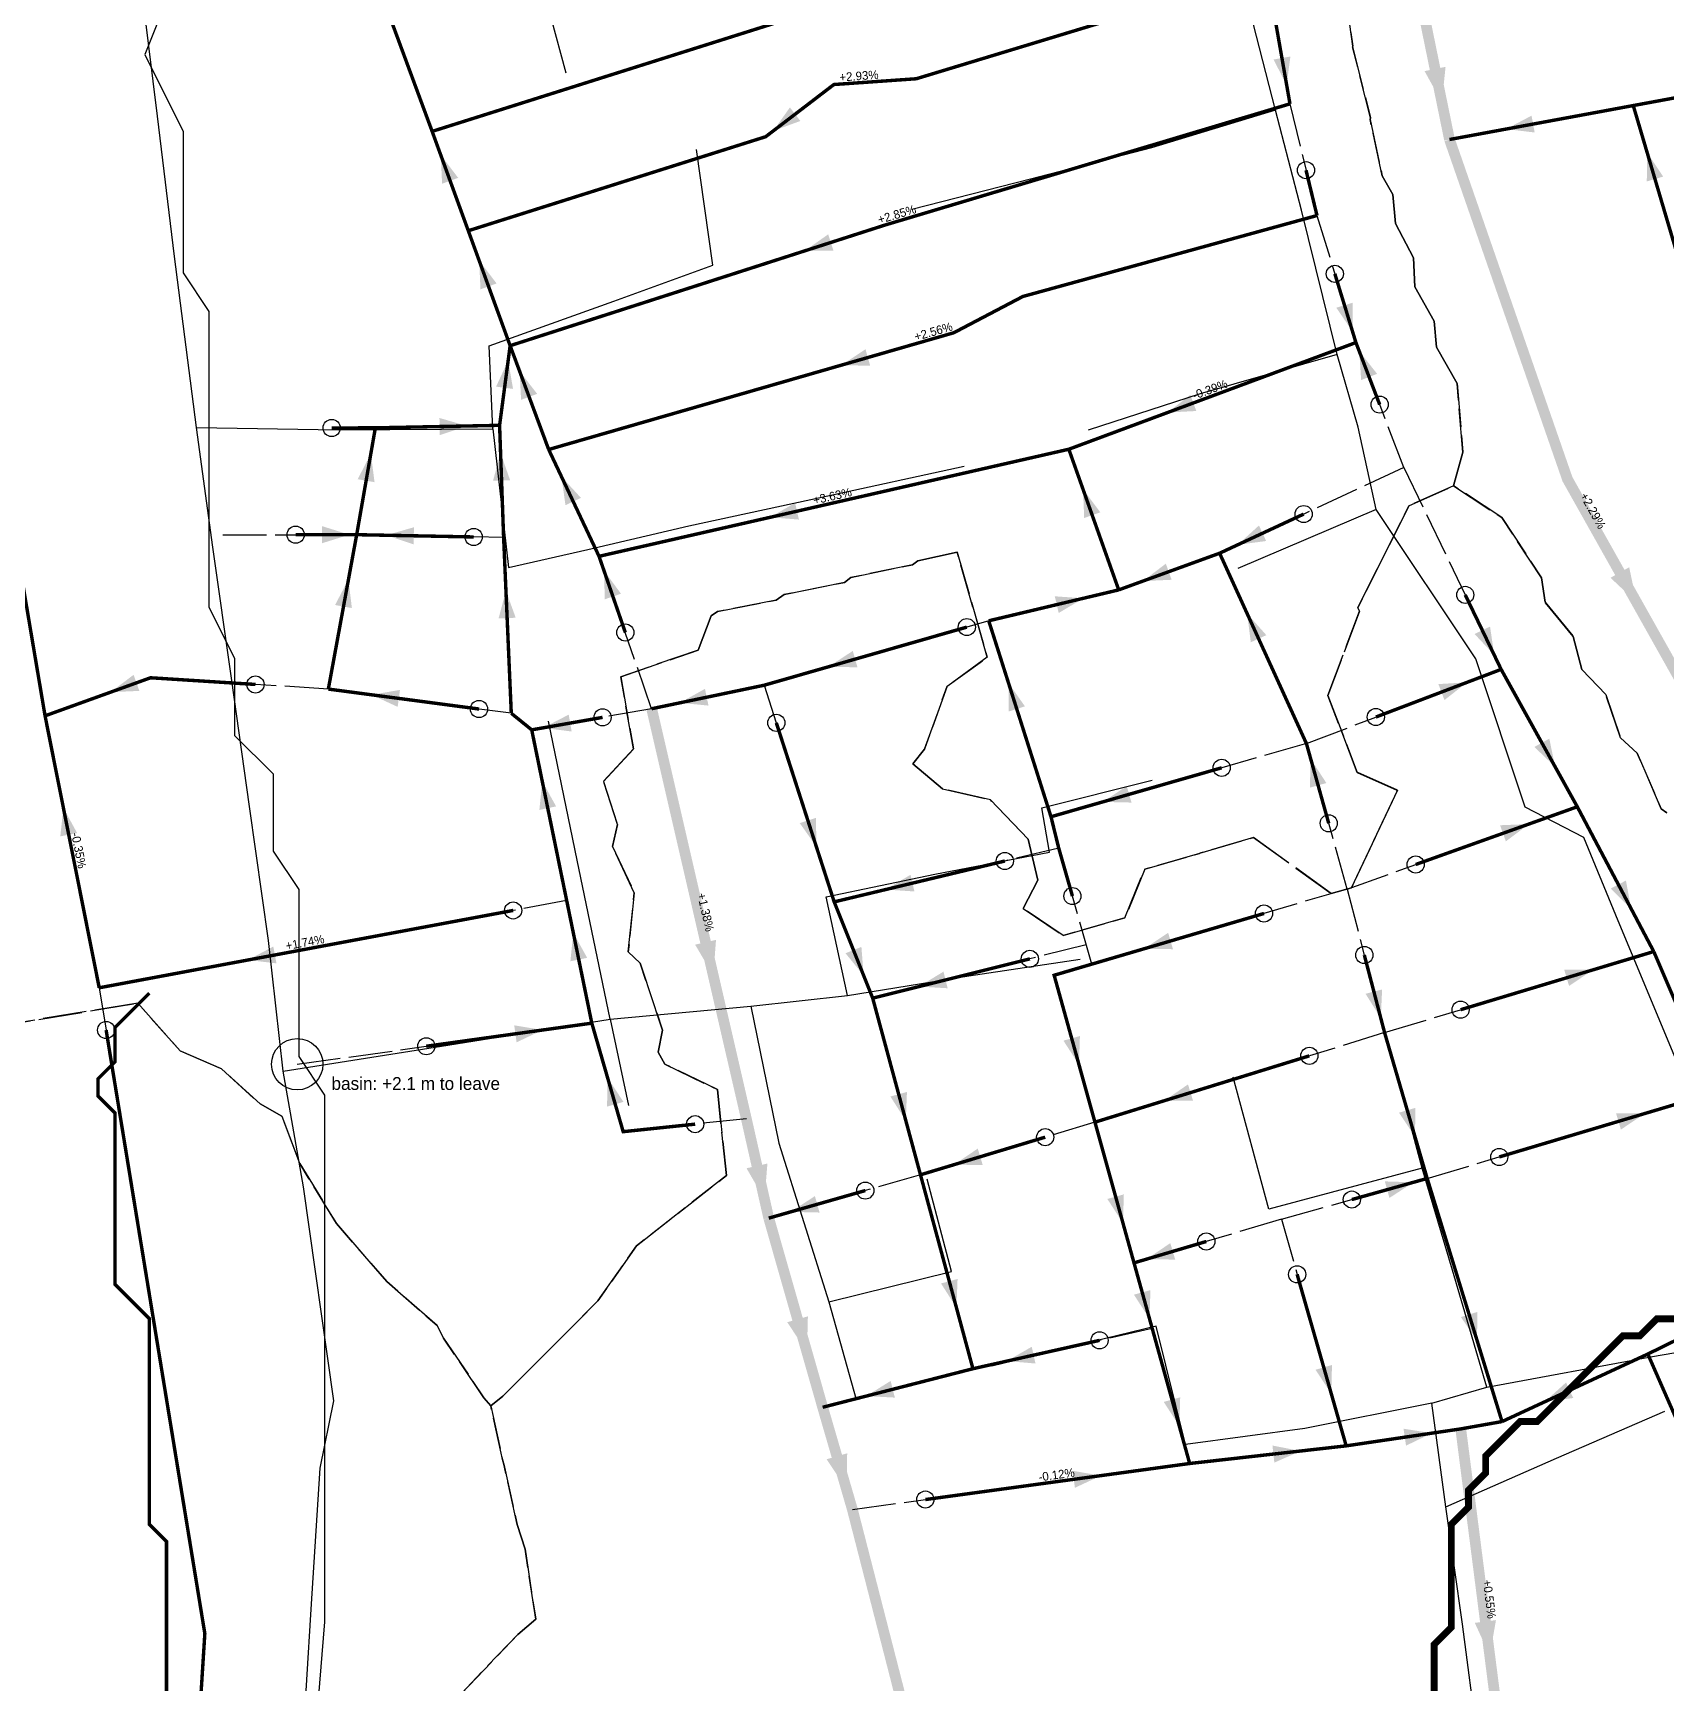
# Model space of a CAD drawing. Header units: metres. Extents: x 442821 to 452274, y 2561971 to 2571293.
# Drawn here: x 449924.7 to 450306, y 2568315.8 to 2568701 of the extents above; entities that cross this region are included whole.
import ezdxf
from ezdxf.enums import TextEntityAlignment as Align

# ---------------------------------------------------------------- set-up
doc = ezdxf.new("R2010")
doc.units = ezdxf.units.M
doc.header["$LTSCALE"] = 8
doc.linetypes.add('DASHDOT', pattern=[3.556, 2.54, -0.508, 0, -0.508])
doc.linetypes.add('DASHED', pattern=[1.524, 1.27, -0.254])
for name, color, linetype in [('A_ARROWS', 7, 'Continuous'), ('A_BASINS', 1, 'Continuous'), ('A_BRANCH', 7, 'Continuous'), ('A_BUILT_2006', 252, 'Continuous'), ('A_CATCHMENTS', 7, 'Continuous'), ('A_GRADIENT', 8, 'Continuous'), ('A_HEAD_GAP', 8, 'Continuous'), ('A_HEADS', 8, 'Continuous'), ('A_LATERAL', 7, 'Continuous'), ('A_STREAMS', 5, 'Continuous'), ('A_SUBMAIN', 7, 'Continuous'), ('A_WADI', 4, 'Continuous')]:
    doc.layers.add(name, color=color, linetype=linetype)

msp = doc.modelspace()

# ---------------------------------------------------------------- linework, layer by layer
at = {"layer": 'A_ARROWS', "color": 1}
for points in [[(450217.46, 2568688.89), (450214.39, 2568694.84), (450218.33, 2568695.54)], [(450097.6, 2568678.19), (450101.46, 2568683.66), (450103.9, 2568680.49)], [(450019.93, 2568672.54), (450024, 2568667.21), (450020.24, 2568665.84)], [(450104.92, 2568650.16), (450110.4, 2568654.02), (450111.63, 2568650.21)], [(450028.9, 2568647.88), (450032.97, 2568642.55), (450029.21, 2568641.18)], [(450232.84, 2568631.35), (450229.05, 2568636.88), (450232.87, 2568638.05)], [(450113.51, 2568623.48), (450119.11, 2568627.18), (450120.21, 2568623.33)], [(450234.42, 2568626.7), (450238.58, 2568621.44), (450234.85, 2568620)], [(450035.67, 2568624.54), (450036.81, 2568617.93), (450032.85, 2568618.46)], [(450038.34, 2568622.07), (450042.44, 2568616.77), (450038.69, 2568615.38)], [(450189.66, 2568612.41), (450194.96, 2568616.52), (450196.36, 2568612.77)], [(450026.07, 2568609.27), (450019.71, 2568607.14), (450019.63, 2568611.14)], [(450003.61, 2568602.8), (450004.47, 2568596.15), (450000.53, 2568596.84)], [(450033.9, 2568602.94), (450036.13, 2568596.61), (450032.13, 2568596.47)], [(450048.13, 2568597.42), (450052.67, 2568592.48), (450049.05, 2568590.78)], [(450169.92, 2568594.48), (450173.94, 2568589.11), (450170.17, 2568587.78)], [(450096.87, 2568587.95), (450102.67, 2568591.32), (450103.56, 2568587.42)], [(449998.6, 2568583.89), (449992.2, 2568581.89), (449992.2, 2568585.89)], [(450007.23, 2568583.76), (450013.67, 2568585.63), (450013.59, 2568581.63)], [(450206.03, 2568581.53), (450210.99, 2568586.04), (450212.67, 2568582.41)], [(450058.04, 2568575.5), (450062.02, 2568570.1), (450058.24, 2568568.8)], [(450183.91, 2568573.06), (450189.24, 2568577.12), (450190.6, 2568573.36)], [(449998.37, 2568573.41), (449999.18, 2568566.75), (449995.25, 2568567.47)], [(450035.15, 2568570.8), (450037.43, 2568564.5), (450033.43, 2568564.32)], [(450170, 2568569.04), (450164.23, 2568565.61), (450163.31, 2568569.5)], [(450208.25, 2568565.43), (450212.72, 2568560.43), (450209.08, 2568558.77)], [(449942.86, 2568547.12), (449948.2, 2568551.17), (449949.55, 2568547.41)], [(450152.5, 2568549.29), (450156.34, 2568543.8), (450152.53, 2568542.59)], [(450003.79, 2568546.5), (450010.4, 2568547.64), (450009.87, 2568543.68)], [(450043.85, 2568538.79), (450049.81, 2568541.87), (450050.5, 2568537.93)], [(450223.08, 2568531.52), (450226.73, 2568525.9), (450222.87, 2568524.82)], [(450043.63, 2568526.3), (450046.87, 2568520.44), (450042.96, 2568519.63)], [(450174.53, 2568521.49), (450180.13, 2568525.18), (450181.23, 2568521.34)], [(449931.81, 2568520.11), (449935.02, 2568514.22), (449931.09, 2568513.44)], [(450050.88, 2568490.94), (450054.12, 2568485.08), (450050.2, 2568484.27)], [(449974.91, 2568484.58), (449980.83, 2568487.72), (449981.57, 2568483.79)], [(450043.7, 2568468.23), (450037.64, 2568465.36), (450037.09, 2568469.32)], [(450058.9, 2568457.05), (450062.6, 2568451.45), (450058.76, 2568450.34)]]:
    msp.add_solid(points, dxfattribs=at)
at = {"layer": 'A_ARROWS', "color": 3}
for points in [[(450253.71, 2568684.8), (450249.66, 2568692.13), (450254.56, 2568693.13)], [(450268.71, 2568678.6), (450274.64, 2568681.73), (450275.37, 2568677.8)], [(450301.65, 2568673.07), (450305.38, 2568667.5), (450301.55, 2568666.37)], [(450299.18, 2568568.08), (450293.08, 2568573.83), (450297.44, 2568576.28)]]:
    msp.add_solid(points, dxfattribs=at)
at = {"layer": 'A_ARROWS', "color": 4}
for points in [[(450265.93, 2568555.8), (450261.34, 2568560.69), (450264.95, 2568562.43)], [(450110.54, 2568553.07), (450116.14, 2568556.75), (450117.24, 2568552.91)], [(450259.58, 2568549.41), (450254.31, 2568545.27), (450252.89, 2568549)], [(450075.77, 2568544.63), (450081.63, 2568547.89), (450082.45, 2568543.98)], [(450280.15, 2568529.69), (450275.3, 2568534.32), (450278.79, 2568536.26)], [(450107.63, 2568511.07), (450103.76, 2568516.54), (450107.56, 2568517.77)], [(450273.99, 2568516.31), (450268.64, 2568512.27), (450267.29, 2568516.04)], [(450123.85, 2568501.03), (450129.61, 2568504.47), (450130.54, 2568500.58)], [(450297.9, 2568496.54), (450293.14, 2568501.26), (450296.68, 2568503.13)], [(450184.21, 2568487.21), (450189.78, 2568490.94), (450190.91, 2568487.1)], [(450083.57, 2568480.93), (450079.33, 2568488.16), (450084.21, 2568489.28)], [(450118.68, 2568480.95), (450114.45, 2568486.15), (450118.16, 2568487.64)], [(450131.59, 2568478.37), (450137.32, 2568481.86), (450138.29, 2568477.98)], [(450288.97, 2568482.27), (450283.41, 2568478.51), (450282.26, 2568482.34)], [(450239.44, 2568471), (450235.88, 2568476.69), (450239.75, 2568477.7)], [(450168.97, 2568460.12), (450165.33, 2568465.75), (450169.18, 2568466.82)], [(450128.53, 2568447.06), (450124.93, 2568452.71), (450128.79, 2568453.76)], [(450188.9, 2568451.73), (450194.42, 2568455.53), (450195.6, 2568451.71)], [(450247.41, 2568443.35), (450243.7, 2568448.93), (450247.54, 2568450.06)], [(450301.07, 2568448.73), (450295.51, 2568444.98), (450294.37, 2568448.81)], [(450139.78, 2568436.78), (450145.33, 2568440.54), (450146.48, 2568436.71)], [(450095.53, 2568428.7), (450091.33, 2568435.95), (450096.21, 2568437.05)], [(450247.08, 2568432.67), (450241.46, 2568429.02), (450240.38, 2568432.88)], [(450101.69, 2568425.77), (450107.29, 2568429.45), (450108.39, 2568425.61)], [(450179.23, 2568423.15), (450175.59, 2568428.78), (450179.44, 2568429.85)], [(450184.72, 2568414.73), (450190.29, 2568418.46), (450191.43, 2568414.62)], [(450140.35, 2568403.39), (450136.75, 2568409.05), (450140.61, 2568410.09)], [(450185.43, 2568400.8), (450181.79, 2568406.43), (450185.65, 2568407.5)], [(450261.93, 2568395.69), (450258.14, 2568401.21), (450261.96, 2568402.39)], [(450105.45, 2568392.99), (450100.85, 2568400), (450105.66, 2568401.37)], [(450152.13, 2568390.92), (450157.93, 2568394.27), (450158.81, 2568390.36)], [(450227.88, 2568383.3), (450224.2, 2568388.9), (450228.04, 2568390.01)], [(450119.27, 2568382.75), (450124.98, 2568386.28), (450125.97, 2568382.4)], [(450277.74, 2568381.43), (450282.7, 2568385.93), (450284.38, 2568382.3)], [(450192.39, 2568375.76), (450188.75, 2568381.39), (450192.6, 2568382.46)], [(450251.37, 2568374.09), (450245.33, 2568371.18), (450244.75, 2568375.13)], [(450220.72, 2568369.93), (450214.58, 2568367.22), (450214.14, 2568371.2)], [(450114.67, 2568361.01), (450110.04, 2568368), (450114.84, 2568369.39)], [(450174.09, 2568364.18), (450168.01, 2568361.34), (450167.47, 2568365.3)], [(450264.88, 2568322.18), (450261.39, 2568329.8), (450266.34, 2568330.44)]]:
    msp.add_solid(points, dxfattribs=at)
at = {"layer": 'A_BASINS', "color": 1}
msp.add_circle((449986.41, 2568460.24), 6, dxfattribs=at)
at = {"layer": 'A_BRANCH', "color": 1, "const_width": 0.8}
for points in [[(450214.57, 2568705.33), (450218.23, 2568684.49)], [(450221.98, 2568668.99), (450224.54, 2568658.41)], [(450228.71, 2568644.8), (450233.63, 2568628.75)], [(450027.62, 2568583.36), (450000.3, 2568583.89)], [(449976.66, 2568548.92), (449952.16, 2568550.48), (449927.53, 2568541.59)], [(450028.87, 2568543.18), (449993.68, 2568547.84)], [(450057.72, 2568541.23), (450041.17, 2568538.32)], [(450202.29, 2568529.46), (450162.43, 2568518.03)], [(450167.43, 2568499.5), (450164.23, 2568510.7)], [(450036.84, 2568496.15), (449940.18, 2568478.09)]]:
    msp.add_lwpolyline(points, dxfattribs=at)
at = {"layer": 'A_BRANCH', "color": 1, "linetype": 'DASHED', "const_width": 0.8}
for points in [[(450221.44, 2568588.7), (450201.8, 2568579.56)], [(450063.03, 2568561.05), (450056.89, 2568578.84)], [(450079.33, 2568446.25), (450062.53, 2568444.49), (450055.2, 2568469.83)]]:
    msp.add_lwpolyline(points, dxfattribs=at)
at = {"layer": 'A_BRANCH', "color": 4, "const_width": 0.8}
for points in [[(450259.16, 2568569.83), (450267.54, 2568552.44)], [(450142.78, 2568562.31), (450095.46, 2568548.74)], [(450238.29, 2568541.31), (450267.54, 2568552.44)], [(450098.29, 2568539.95), (450111.8, 2568498.15)], [(450247.59, 2568506.88), (450285.32, 2568520.36)], [(450151.65, 2568507.69), (450111.8, 2568498.15)], [(450212.16, 2568495.44), (450171.96, 2568483.61)], [(450258.07, 2568472.97), (450303.18, 2568486.55)], [(450235.59, 2568485.74), (450240.32, 2568467.63)], [(450222.76, 2568462.2), (450172.69, 2568446.71)], [(450267.1, 2568438.59), (450317.33, 2568453.58)], [(450161.08, 2568443.21), (450131.95, 2568434.42)], [(450232.67, 2568428.64), (450250.27, 2568433.57)], [(450119.06, 2568430.74), (450096.52, 2568424.3)], [(450198.69, 2568418.85), (450181.81, 2568413.86)], [(450173.77, 2568395.76), (450144.2, 2568389.14)], [(450327.57, 2568333.81), (450301.79, 2568392.57)]]:
    msp.add_lwpolyline(points, dxfattribs=at)
at = {"layer": 'A_BRANCH', "color": 2, "linetype": 'DASHED', "const_width": 0.8}
msp.add_lwpolyline([(449941.79, 2568468.22), (449964.84, 2568327.29), (449952.65, 2568135.55)], dxfattribs=at)
at = {"layer": 'A_BRANCH', "color": 4, "linetype": 'DASHED', "const_width": 0.8}
msp.add_lwpolyline([(450133.09, 2568358.59), (450194.81, 2568367.01)], dxfattribs=at)
at = {"layer": 'A_BUILT_2006', "color": 252}
for points in [[(450042.16, 2568717.66), (450049.15, 2568691.77)], [(449953.79, 2568681.59), (449949.83, 2568713.73)], [(450214.87, 2568683.03), (450208.12, 2568709.13)], [(450214.87, 2568683.03), (450185.93, 2568674.19)], [(450220.93, 2568659.67), (450214.87, 2568683.03)], [(449957.78, 2568648.87), (449953.79, 2568681.59)], [(450083.45, 2568646.86), (450079.65, 2568673.82)], [(450185.93, 2568674.19), (450157.68, 2568666.9)], [(450157.68, 2568666.9), (450129.9, 2568659.83)], [(450229.24, 2568625.93), (450220.93, 2568659.67)], [(449962.88, 2568608.93), (449957.78, 2568648.87)], [(450060.38, 2568638.38), (450083.45, 2568646.86)], [(450031.24, 2568628.02), (450060.38, 2568638.38)], [(450032.11, 2568608.64), (450031.24, 2568628.02)], [(450229.24, 2568625.93), (450197.23, 2568616.75)], [(450234.17, 2568609), (450229.24, 2568625.93)], [(450197.23, 2568616.75), (450171.1, 2568608.28)], [(449962.88, 2568608.93), (449996.02, 2568608.39)], [(449966.71, 2568580.95), (449962.88, 2568608.93)], [(449996.02, 2568608.39), (450032.11, 2568608.64)], [(450032.11, 2568608.64), (450035.72, 2568576.26)], [(450238.35, 2568589.75), (450234.17, 2568609)], [(450109.2, 2568592.73), (450142.12, 2568599.89)], [(450077.83, 2568585.96), (450109.2, 2568592.73)], [(450238.35, 2568589.75), (450206.05, 2568576.01)], [(450261.67, 2568554.91), (450238.35, 2568589.75)], [(450054.27, 2568580.44), (450077.83, 2568585.96)], [(449971.03, 2568550.42), (449966.71, 2568580.95)], [(450035.72, 2568576.26), (450054.27, 2568580.44)], [(450273.14, 2568520.27), (450261.67, 2568554.91)], [(449975.28, 2568520.42), (449971.03, 2568550.42)], [(450051.82, 2568507.87), (450045.1, 2568540.35)], [(450160.27, 2568520.11), (450186.04, 2568526.55)], [(449979.71, 2568489.14), (449975.28, 2568520.42)], [(450162.06, 2568509.73), (450160.27, 2568520.11)], [(450286.87, 2568513.19), (450273.14, 2568520.27)], [(450135.34, 2568504.6), (450162.06, 2568509.73)], [(450294.29, 2568495.02), (450286.87, 2568513.19)], [(450059.52, 2568470.75), (450051.82, 2568507.87)], [(450109.92, 2568499.35), (450135.34, 2568504.6)], [(450114.93, 2568476.32), (450109.92, 2568499.35)], [(450308.12, 2568461.96), (450294.29, 2568495.02)], [(449983.14, 2568458.6), (449979.71, 2568489.14)], [(450143.21, 2568480.86), (450169.22, 2568484.79)], [(450114.93, 2568476.32), (450143.21, 2568480.86)], [(450092.36, 2568473.81), (450114.93, 2568476.32)], [(450059.52, 2568470.75), (450092.36, 2568473.81)], [(450092.36, 2568473.81), (450098.86, 2568441.77)], [(450021.61, 2568464.71), (450059.52, 2568470.75)], [(450059.52, 2568470.75), (450063.76, 2568450.58)], [(449983.14, 2568458.6), (450021.61, 2568464.71)], [(450249.09, 2568435.94), (450240.85, 2568466.79)], [(449987.86, 2568431.59), (449983.14, 2568458.6)], [(450213.29, 2568426.43), (450205, 2568457.21)], [(450098.86, 2568441.77), (450110.57, 2568404.76)], [(450139.18, 2568411.86), (450133.5, 2568433.38)], [(450249.09, 2568435.94), (450213.29, 2568426.43)], [(450256.16, 2568412.19), (450249.09, 2568435.94)], [(449994.93, 2568381.67), (449987.86, 2568431.59)], [(450110.57, 2568404.76), (450139.18, 2568411.86)], [(450264.22, 2568384.83), (450256.16, 2568412.19)], [(450110.57, 2568404.76), (450116.95, 2568381.92)], [(450186.98, 2568399.05), (450148.63, 2568389.72)], [(450193.8, 2568371.47), (450186.98, 2568399.05)], [(450302.91, 2568392.02), (450335.07, 2568397.56)], [(450264.22, 2568384.83), (450302.91, 2568392.02)], [(450251.34, 2568381.1), (450264.22, 2568384.83)], [(449991.77, 2568365.9), (449994.93, 2568381.67)], [(450251.34, 2568381.1), (450221.73, 2568375.2)], [(450254.65, 2568356.86), (450251.34, 2568381.1)], [(450280.47, 2568368.26), (450305.78, 2568379.21)], [(450221.73, 2568375.2), (450193.8, 2568371.47)], [(450254.65, 2568356.86), (450280.47, 2568368.26)], [(449989.7, 2568332.96), (449991.77, 2568365.9)], [(450258.5, 2568329.47), (450254.65, 2568356.86)], [(449987.62, 2568300.03), (449989.7, 2568332.96)], [(450261.99, 2568302.7), (450258.5, 2568329.47)]]:
    msp.add_lwpolyline(points, dxfattribs=at)
at = {"layer": 'A_CATCHMENTS', "color": 1, "linetype": 'DASHED'}
msp.add_lwpolyline([(450230.8, 2568713.25), (450232.9, 2568697.99), (450232.84, 2568697.8), (450237.05, 2568681.21), (450236.97, 2568680.82), (450239.77, 2568667.69), (450242.27, 2568663.34), (450242.84, 2568656.58), (450247.05, 2568648.54), (450247.41, 2568641.76), (450251.91, 2568633.77), (450252.46, 2568627.66), (450257.25, 2568619.16), (450258.61, 2568603.17), (450256.44, 2568595.32), (450245.98, 2568590.62), (450234.08, 2568566.83), (450234.46, 2568566), (450227.08, 2568546.36), (450233.92, 2568528.39), (450243.36, 2568524.2), (450232.58, 2568501.43), (450227.82, 2568500.14), (450209.69, 2568513.17), (450197.21, 2568509.54), (450197.12, 2568509.44), (450184.32, 2568505.81), (450179.7, 2568494.42), (450165.24, 2568490.28), (450155.91, 2568496.61), (450159.36, 2568503.25), (450157.07, 2568512.82), (450148.32, 2568521.94), (450137.08, 2568524.55), (450130.18, 2568530.42), (450132.92, 2568533.84), (450138.2, 2568548.51), (450147.56, 2568555.28), (450140.52, 2568579.84), (450131.31, 2568577.82), (450130.06, 2568576.88), (450115.72, 2568573.87), (450114.18, 2568572.74), (450100.14, 2568569.91), (450098.29, 2568568.61), (450084.56, 2568565.95), (450083.05, 2568564.92), (450080.03, 2568556.95), (450061.96, 2568550.72), (450064.92, 2568533.86), (450057.95, 2568526.29), (450061.2, 2568516.19), (450060.04, 2568511.06), (450065.12, 2568500.29), (450063.73, 2568486.51), (450066.5, 2568483.8), (450071.71, 2568468.19), (450070.7, 2568463.05), (450072.22, 2568460.26), (450084.53, 2568454.34), (450086.63, 2568434.26), (450065.67, 2568417.84), (450056.63, 2568404.96), (450034.39, 2568382.7), (450031.62, 2568380.47), (450030.01, 2568382.38), (450020.6, 2568396.27), (450019.06, 2568399.22), (450007.3, 2568409.52), (449995.58, 2568423.03), (449986.99, 2568437.05), (449982.82, 2568448.13), (449977.75, 2568450.96), (449968.72, 2568459.19), (449959.1, 2568463.34), (449949.18, 2568474.49), (449781.7, 2568447.1)], dxfattribs=at)
at = {"layer": 'A_CATCHMENTS', "color": 3, "linetype": 'DASHED'}
msp.add_lwpolyline([(450306.22, 2568518.91), (450304.93, 2568519.91), (450299.33, 2568532.88), (450295.41, 2568536.43), (450291.95, 2568546.56), (450286.38, 2568552.4), (450284.37, 2568560.14), (450277.83, 2568568.12), (450276.99, 2568573.83), (450267.67, 2568587.87), (450267.67, 2568587.87), (450256.44, 2568595.32), (450258.61, 2568603.17), (450257.25, 2568619.16), (450252.46, 2568627.66), (450251.91, 2568633.77), (450247.41, 2568641.76), (450247.05, 2568648.54), (450242.84, 2568656.58), (450242.27, 2568663.34), (450239.77, 2568667.69), (450236.97, 2568680.82), (450237.05, 2568681.21), (450232.84, 2568697.8), (450232.9, 2568697.99), (450230.8, 2568713.25)], dxfattribs=at)
at = {"layer": 'A_CATCHMENTS', "color": 4, "linetype": 'DASHED'}
msp.add_lwpolyline([(450024.74, 2568313.31), (450037.89, 2568327.08), (450042.11, 2568330.68), (450039.62, 2568347.01), (450037.74, 2568352.79), (450034.68, 2568366.86), (450034.41, 2568367.67), (450031.62, 2568380.47), (450034.39, 2568382.7), (450056.63, 2568404.96), (450065.67, 2568417.84), (450086.63, 2568434.26), (450084.53, 2568454.34), (450072.22, 2568460.26), (450070.7, 2568463.05), (450071.71, 2568468.19), (450066.5, 2568483.8), (450063.73, 2568486.51), (450065.12, 2568500.29), (450060.04, 2568511.06), (450061.2, 2568516.19), (450057.95, 2568526.29), (450064.92, 2568533.86), (450061.96, 2568550.72), (450080.03, 2568556.95), (450083.05, 2568564.92), (450084.56, 2568565.95), (450098.29, 2568568.61), (450100.14, 2568569.91), (450114.18, 2568572.74), (450115.72, 2568573.87), (450130.06, 2568576.88), (450131.31, 2568577.82), (450140.52, 2568579.84), (450147.56, 2568555.28), (450138.2, 2568548.51), (450132.92, 2568533.84), (450130.18, 2568530.42), (450137.08, 2568524.55), (450148.32, 2568521.94), (450157.07, 2568512.82), (450159.36, 2568503.25), (450155.91, 2568496.61), (450165.24, 2568490.28), (450179.7, 2568494.42), (450184.32, 2568505.81), (450197.12, 2568509.44), (450197.21, 2568509.54), (450209.69, 2568513.17), (450227.82, 2568500.14), (450232.58, 2568501.43), (450243.36, 2568524.2), (450233.92, 2568528.39), (450227.08, 2568546.36), (450234.46, 2568566), (450234.08, 2568566.83), (450245.98, 2568590.62), (450256.44, 2568595.32), (450267.67, 2568587.87), (450276.99, 2568573.83), (450277.83, 2568568.12), (450284.37, 2568560.14), (450286.38, 2568552.4), (450291.95, 2568546.56), (450295.41, 2568536.43), (450299.33, 2568532.88), (450304.93, 2568519.91), (450306.22, 2568518.91)], dxfattribs=at)
at = {"layer": 'A_CATCHMENTS', "color": 2, "linetype": 'DASHED'}
msp.add_lwpolyline([(449781.7, 2568447.1), (449949.18, 2568474.49), (449959.1, 2568463.34), (449968.72, 2568459.19), (449977.75, 2568450.96), (449982.82, 2568448.13), (449986.99, 2568437.05), (449995.58, 2568423.03), (450007.3, 2568409.52), (450019.06, 2568399.22), (450020.6, 2568396.27), (450030.01, 2568382.38), (450031.62, 2568380.47), (450034.41, 2568367.67), (450034.68, 2568366.86), (450037.74, 2568352.79), (450039.62, 2568347.01), (450042.11, 2568330.68), (450037.89, 2568327.08), (450024.74, 2568313.31)], dxfattribs=at)
at = {"layer": 'A_HEAD_GAP', "color": 8, "linetype": 'DASHED'}
for points in [[(450218.23, 2568684.49), (450221.98, 2568668.99)], [(450224.54, 2568658.41), (450228.71, 2568644.8)], [(450244.82, 2568599.57), (450239.18, 2568614.27)], [(450244.82, 2568599.57), (450221.44, 2568588.7)], [(450244.82, 2568599.57), (450259.16, 2568569.83)], [(449969.08, 2568583.88), (449986.05, 2568583.89)], [(450034.61, 2568583.22), (450027.62, 2568583.36)], [(450147.89, 2568563.78), (450142.78, 2568562.31)], [(450069.18, 2568543.25), (450063.03, 2568561.05)], [(449993.68, 2568547.84), (449976.66, 2568548.92)], [(450095.46, 2568548.74), (450098.29, 2568539.95)], [(450036.4, 2568542.18), (450028.87, 2568543.18)], [(450069.18, 2568543.25), (450057.72, 2568541.23)], [(450222.07, 2568535.13), (450238.29, 2568541.31)], [(450222.07, 2568535.13), (450202.29, 2568529.46)], [(450231.56, 2568501.15), (450227.28, 2568516.49)], [(450164.23, 2568510.7), (450151.65, 2568507.69)], [(450231.56, 2568501.15), (450247.59, 2568506.88)], [(450049.33, 2568498.49), (450036.84, 2568496.15)], [(450171.96, 2568483.61), (450167.43, 2568499.5)], [(450231.56, 2568501.15), (450212.16, 2568495.44)], [(450231.56, 2568501.15), (450235.59, 2568485.74)], [(450170.67, 2568488.13), (450157.49, 2568484.84)], [(449940.18, 2568478.09), (449941.79, 2568468.22)], [(450240.32, 2568467.63), (450258.07, 2568472.97)], [(450240.32, 2568467.63), (450222.76, 2568462.2)], [(449986.41, 2568460.24), (450016.55, 2568464.44)], [(450091.29, 2568447.5), (450079.33, 2568446.25)], [(450172.69, 2568446.71), (450161.08, 2568443.21)], [(450250.27, 2568433.57), (450267.1, 2568438.59)], [(450131.95, 2568434.42), (450119.06, 2568430.74)], [(450216.23, 2568424.04), (450232.67, 2568428.64)], [(450216.23, 2568424.04), (450198.69, 2568418.85)], [(450216.23, 2568424.04), (450219.9, 2568411.18)], [(450186.07, 2568398.51), (450173.77, 2568395.76)], [(450116.05, 2568356.27), (450133.09, 2568358.59)]]:
    msp.add_lwpolyline(points, dxfattribs=at)
at = {"layer": 'A_HEADS', "color": 1}
for centre in [(450221.98, 2568668.99), (450228.71, 2568644.8), (450239.18, 2568614.27), (449994.46, 2568608.81), (450221.44, 2568588.7), (449986.05, 2568583.89), (450027.62, 2568583.36), (450063.03, 2568561.05), (449976.66, 2568548.92), (450028.87, 2568543.18), (450057.72, 2568541.23), (450202.29, 2568529.46), (450227.28, 2568516.49), (450036.84, 2568496.15), (450167.43, 2568499.5), (450016.55, 2568464.44), (450079.33, 2568446.25)]:
    msp.add_circle(centre, 2, dxfattribs=at)
at = {"layer": 'A_HEADS', "color": 4}
for centre in [(450259.16, 2568569.83), (450142.78, 2568562.31), (450098.29, 2568539.95), (450238.29, 2568541.31), (450151.65, 2568507.69), (450247.59, 2568506.88), (450212.16, 2568495.44), (450157.49, 2568484.84), (450235.59, 2568485.74), (450258.07, 2568472.97), (450222.76, 2568462.2), (450161.08, 2568443.21), (450267.1, 2568438.59), (450119.06, 2568430.74), (450232.67, 2568428.64), (450198.69, 2568418.85), (450219.9, 2568411.18), (450173.77, 2568395.76), (450133.09, 2568358.59)]:
    msp.add_circle(centre, 2, dxfattribs=at)
at = {"layer": 'A_HEADS', "color": 2}
msp.add_circle((449941.79, 2568468.22), 2, dxfattribs=at)
at = {"layer": 'A_LATERAL', "color": 1, "const_width": 0.8}
for points in [[(450209.59, 2568743.95), (450130.72, 2568717.62), (450105.78, 2568705.81), (450017.92, 2568678.06)], [(450017.92, 2568678.06), (449996.88, 2568735.02)], [(450212.84, 2568715.18), (450130.97, 2568690.35), (450111.73, 2568689), (450095.81, 2568676.82), (450026.36, 2568654.86)], [(450218.23, 2568684.49), (450123.57, 2568656.16), (450036.13, 2568628.02)], [(450224.54, 2568658.41), (450155.86, 2568639.51), (450139.73, 2568631.04), (450045.13, 2568603.78)], [(450056.89, 2568578.84), (450045.13, 2568603.78)], [(450166.59, 2568603.84), (450056.89, 2568578.84)], [(450222.07, 2568535.13), (450201.8, 2568579.56)], [(450227.28, 2568516.49), (450222.07, 2568535.13)]]:
    msp.add_lwpolyline(points, dxfattribs=at)
at = {"layer": 'A_LATERAL', "color": 1, "linetype": 'DASHDOT', "const_width": 0.8}
for points in [[(449927.53, 2568541.59), (449908.23, 2568655.92), (449912.1, 2568732.67)], [(450233.63, 2568628.75), (450166.59, 2568603.84)], [(450239.18, 2568614.27), (450233.63, 2568628.75)], [(450004.66, 2568608.84), (450033.67, 2568609.42)], [(450034.61, 2568583.22), (450033.67, 2568609.42)], [(449994.46, 2568608.81), (450004.66, 2568608.84)], [(450178.24, 2568571), (450166.59, 2568603.84)], [(449986.05, 2568583.89), (450000.3, 2568583.89)], [(450201.8, 2568579.56), (450178.24, 2568571)], [(450147.89, 2568563.78), (450178.24, 2568571)], [(449940.18, 2568478.09), (449927.53, 2568541.59)], [(450049.33, 2568498.49), (450041.17, 2568538.32)], [(450055.2, 2568469.83), (450049.33, 2568498.49)], [(450016.55, 2568464.44), (450055.2, 2568469.83)]]:
    msp.add_lwpolyline(points, dxfattribs=at)
at = {"layer": 'A_LATERAL', "color": 3, "linetype": 'DASHDOT', "const_width": 0.8}
for points in [[(450327.99, 2568689.57), (450298.39, 2568684.09)], [(450298.39, 2568684.09), (450255.48, 2568676.16)], [(450309.37, 2568646.95), (450298.39, 2568684.09)]]:
    msp.add_lwpolyline(points, dxfattribs=at)
at = {"layer": 'A_LATERAL', "color": 1, "linetype": 'DASHED', "const_width": 0.8}
for points in [[(450026.36, 2568654.86), (450017.92, 2568678.06)], [(450036.13, 2568628.02), (450026.36, 2568654.86)], [(450033.67, 2568609.42), (450036.13, 2568628.02)], [(450045.13, 2568603.78), (450036.13, 2568628.02)], [(450000.3, 2568583.89), (450004.66, 2568608.84)], [(449993.68, 2568547.84), (450000.3, 2568583.89)], [(450036.4, 2568542.18), (450034.61, 2568583.22)], [(450162.43, 2568518.03), (450147.89, 2568563.78)], [(450041.17, 2568538.32), (450036.4, 2568542.18)], [(450164.23, 2568510.7), (450162.43, 2568518.03)]]:
    msp.add_lwpolyline(points, dxfattribs=at)
at = {"layer": 'A_LATERAL', "color": 4, "const_width": 0.8}
for points in [[(450267.54, 2568552.44), (450285.32, 2568520.36)], [(450095.46, 2568548.74), (450069.18, 2568543.25)], [(450285.32, 2568520.36), (450303.18, 2568486.55)], [(450303.18, 2568486.55), (450317.33, 2568453.58)], [(450157.49, 2568484.84), (450120.79, 2568475.67)], [(450240.32, 2568467.63), (450250.27, 2568433.57)], [(450172.69, 2568446.71), (450181.81, 2568413.86)], [(450131.95, 2568434.42), (450144.2, 2568389.14)], [(450250.27, 2568433.57), (450267.75, 2568376.8)], [(450181.81, 2568413.86), (450186.07, 2568398.51)], [(450219.9, 2568411.18), (450231.36, 2568371.13)], [(450337.01, 2568409.87), (450301.79, 2568392.57)], [(450186.07, 2568398.51), (450194.81, 2568367.01)], [(450144.2, 2568389.14), (450109.11, 2568380.14)], [(450231.36, 2568371.13), (450258.11, 2568375.09)], [(450194.81, 2568367.01), (450231.36, 2568371.13)]]:
    msp.add_lwpolyline(points, dxfattribs=at)
at = {"layer": 'A_LATERAL', "color": 4, "linetype": 'DASHED', "const_width": 0.8}
for points in [[(450111.8, 2568498.15), (450120.79, 2568475.67)], [(450171.96, 2568483.61), (450163.16, 2568481.02), (450172.69, 2568446.71)], [(450301.79, 2568392.57), (450267.75, 2568376.8)], [(450267.75, 2568376.8), (450258.11, 2568375.09)]]:
    msp.add_lwpolyline(points, dxfattribs=at)
at = {"layer": 'A_LATERAL', "color": 4, "linetype": 'DASHDOT', "const_width": 0.8}
msp.add_lwpolyline([(450120.79, 2568475.67), (450131.95, 2568434.42)], dxfattribs=at)
at = {"layer": 'A_STREAMS', "color": 5}
for points, const_width in [([(449951.88, 2568476.84), (449947.88, 2568472.84), (449943.88, 2568468.84), (449943.88, 2568464.83), (449943.88, 2568460.83), (449939.88, 2568456.83), (449939.88, 2568452.83), (449943.88, 2568448.83), (449943.88, 2568444.83), (449943.88, 2568440.83), (449943.88, 2568436.82), (449943.88, 2568432.82), (449943.88, 2568428.82), (449943.88, 2568424.82), (449943.88, 2568420.82), (449943.88, 2568416.82), (449943.88, 2568412.82), (449943.88, 2568408.81), (449947.88, 2568404.81), (449951.88, 2568400.81), (449951.88, 2568396.81), (449951.88, 2568392.81), (449951.88, 2568388.81), (449951.88, 2568384.81), (449951.88, 2568380.8), (449951.88, 2568376.8), (449951.88, 2568372.8), (449951.88, 2568368.8), (449951.88, 2568364.8), (449951.88, 2568360.8), (449951.88, 2568356.8), (449951.88, 2568352.8), (449955.88, 2568348.79), (449955.88, 2568344.79), (449955.88, 2568340.79), (449955.88, 2568336.79), (449955.88, 2568332.79), (449955.88, 2568328.79), (449955.88, 2568324.79), (449955.88, 2568320.78), (449955.88, 2568316.78), (449955.88, 2568312.78)], 0.8), ([(450307.93, 2568400.81), (450303.93, 2568400.81), (450299.93, 2568396.81), (450295.93, 2568396.81), (450291.93, 2568392.81), (450287.93, 2568388.81), (450283.93, 2568384.81), (450279.93, 2568380.8), (450275.93, 2568376.8), (450271.93, 2568376.8), (450267.93, 2568372.8), (450263.93, 2568368.8), (450263.93, 2568364.8), (450259.93, 2568360.8), (450259.93, 2568356.8), (450255.92, 2568352.8), (450255.92, 2568348.79), (450255.92, 2568344.79), (450255.92, 2568340.79), (450255.92, 2568336.79), (450255.92, 2568332.79), (450255.92, 2568328.79), (450251.92, 2568324.79), (450251.92, 2568320.78), (450251.92, 2568316.78), (450251.92, 2568312.78)], 1.6)]:
    msp.add_lwpolyline(points, dxfattribs=dict(at, const_width=const_width))
at = {"layer": 'A_SUBMAIN', "color": 3, "const_width": 2.5}
for points in [[(450248.56, 2568710), (450255.48, 2568676.16)], [(450255.48, 2568676.16), (450283.03, 2568596.84), (450333.29, 2568507.36)]]:
    msp.add_lwpolyline(points, dxfattribs=at)
at = {"layer": 'A_SUBMAIN', "color": 4, "const_width": 2.5}
for points in [[(450069.18, 2568543.25), (450091.29, 2568447.5)], [(450258.11, 2568375.09), (450268.33, 2568295.18)]]:
    msp.add_lwpolyline(points, dxfattribs=at)
at = {"layer": 'A_SUBMAIN', "color": 4, "linetype": 'DASHED', "const_width": 2.5}
for points in [[(450091.29, 2568447.5), (450096.52, 2568424.3)], [(450096.52, 2568424.3), (450109.11, 2568380.14)], [(450109.11, 2568380.14), (450116.05, 2568356.27)], [(450116.05, 2568356.27), (450141.37, 2568257.67)]]:
    msp.add_lwpolyline(points, dxfattribs=at)
at = {"layer": 'A_WADI', "color": 4}
msp.add_lwpolyline([(449956.8, 2568711.01), (449950.8, 2568696.01), (449959.8, 2568678.01), (449959.8, 2568645.01), (449965.8, 2568636.01), (449965.8, 2568567.01), (449971.8, 2568555.01), (449971.8, 2568537.01), (449980.8, 2568528.01), (449980.8, 2568510.01), (449986.8, 2568501.01), (449986.8, 2568462.01), (449992.8, 2568453.01), (449992.8, 2568330.01), (449980.8, 2568183.01)], dxfattribs=at)

# ---------------------------------------------------------------- texts
at = {"layer": 'A_BASINS', "color": 1}
msp.add_text('basin: +2.1 m to leave', height=3, dxfattribs=at).set_placement((449994.41, 2568454.24))
at = {"layer": 'A_GRADIENT', "color": 1}
for s, rotation, p in [('+2.93%', 4.0087, (450117.69, 2568689.42)), ('+2.85%', 16.6629, (450126.9, 2568657.16)), ('+2.56%', 16.0751, (450135.41, 2568629.79)), ('-0.39%', 20.3847, (450200.11, 2568616.3)), ('+3.63%', 12.8413, (450111.74, 2568591.34)), ('-0.35%', 281.2642, (449933.85, 2568509.84)), ('+1.74%', 10.5866, (449988.51, 2568487.12))]:
    msp.add_text(s, height=2, rotation=rotation, dxfattribs=at).set_placement(p, align=Align.BOTTOM_CENTER)
at = {"layer": 'A_GRADIENT', "color": 3}
msp.add_text('+2.29%', height=2, rotation=-60.6751, dxfattribs=at).set_placement((450287.59, 2568588.7), align=Align.BOTTOM_CENTER)
at = {"layer": 'A_GRADIENT', "color": 4}
for s, rotation, p in [('+1.38%', -76.9944, (450080.23, 2568495.37)), ('-0.12%', 7.7673, (450163.95, 2568362.8)), ('+0.55%', -82.7105, (450263.22, 2568335.14))]:
    msp.add_text(s, height=2, rotation=rotation, dxfattribs=at).set_placement(p, align=Align.BOTTOM_CENTER)

doc.saveas('drawing.dxf')
